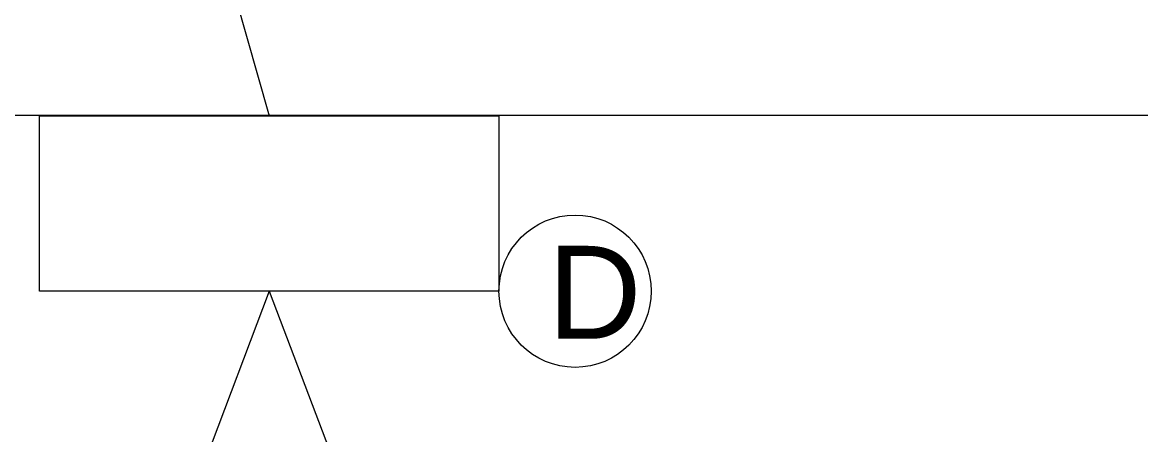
# Model space of a CAD drawing. Header units: millimetres. Extents: x 100 to 940, y 100 to 694.
# Drawn here: x 361.89 to 377.97, y 572.86 to 578.79 of the extents above; entities that cross this region are included whole.
import ezdxf

# ---------------------------------------------------------------- set-up
doc = ezdxf.new("R2010")
doc.units = ezdxf.units.MM
doc.layers.add('COTAS', color=5, linetype='Continuous', lineweight=5)
doc.layers.add('PAREDE', color=7, linetype='Continuous', lineweight=9)
doc.styles.get("Standard").update_dxf_attribs({"font": 'arial.ttf'})

msp = doc.modelspace()

# ---------------------------------------------------------------- linework, layer by layer
at = {"color": 2, "lineweight": 20}
for p, q in [((360.73, 593.988), (365.439, 577.443)), ((365.439, 574.925), (360.387, 561.547)), ((365.439, 574.925), (370.415, 561.811))]:
    msp.add_line(p, q, dxfattribs=at)
msp.add_lwpolyline([(362.134, 577.443), (368.743, 577.443), (368.743, 574.925), (362.134, 574.925)], close=True, dxfattribs=at)
msp.add_circle((369.839, 574.925), 1.095, dxfattribs=at)
at = {"layer": 'PAREDE'}
msp.add_line((382.964, 577.452), (361.589, 577.452), dxfattribs=at)

# ---------------------------------------------------------------- texts
at = {"layer": 'COTAS', "color": 2, "lineweight": 20, "insert": (369.447, 575.577), "char_height": 1.336, "attachment_point": 1}
msp.add_mtext_dynamic_manual_height_columns('D', width=1385.51337, gutter_width=0.75, heights=[0], dxfattribs=at)

doc.saveas('drawing.dxf')
